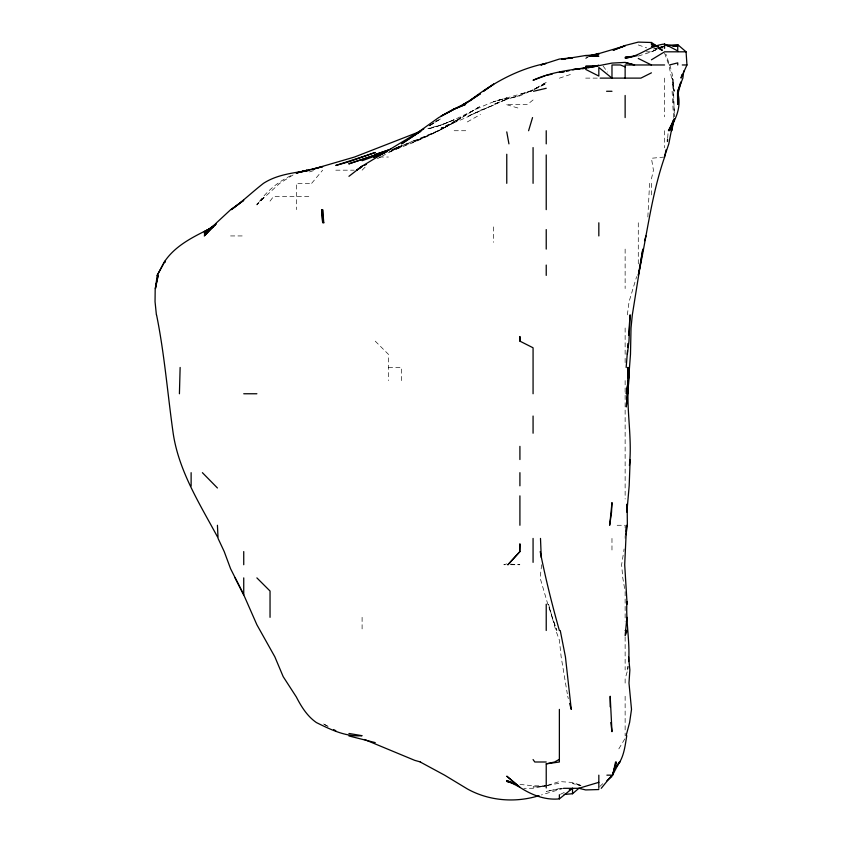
<?xml version="1.0" encoding="UTF-8"?>
<svg xmlns="http://www.w3.org/2000/svg" width="842" height="842" viewBox="0 0 842 842"><rect width="100%" height="100%" fill="white"/><g stroke="black" fill="none" stroke-linecap="round" stroke-linejoin="round"><path stroke-width="0.63" stroke-dasharray="4.21 3.16" d="M649.582 183.335L647.74 219.204M625.132 683.094L625.132 678.757L627.7 669.937L627.943 666.359M667.685 137.899L668.243 130.731M627.7 669.937L628.09 666.359M541.638 564.729L540.111 577.886L547.784 604.188L556.867 630.49L552.078 617.333L548.542 604.188L555.836 630.49L559.372 640.109L561.14 656.792L567.319 693.85M627.364 314.845L629.058 301.699L636.636 276.586M623.733 551.573L624.08 549.005M623.154 555.162L621.617 564.729L622.785 577.886L625.132 591.516L625.132 621.28M651.434 178.893L653.434 170.179L651.434 158.264L664.58 157.033M618.838 748.854L625.132 738.318M270.04 201.112L273.555 196.481L309.498 196.481M311.656 183.335L322.644 170.179M362.102 170.179L365.607 166.674M599.767 786.523L603.525 783.018M533.07 99.956L527.492 104.429L506.768 104.429M429.883 125.637L436.966 120.795M428.957 125.868L441.008 118.606L428.957 125.921L436.63 120.89M388.404 152.686L401.55 146.761L388.404 152.139L414.706 142.035L438.503 130.731L454.154 122.49L480.466 106.113L454.154 121.795L461.079 117.575L441.008 128.668L454.154 122.248L441.008 128.173L466.257 117.575L480.466 110.249L493.612 105.092L467.31 116.512L506.768 99.198L493.612 104.429L506.768 99.272L519.914 95.535L506.768 99.04L519.914 95.841L533.07 89.947L530.702 91.273L532.281 90.504M467.31 121.932L480.466 114.459M530.828 91.273L533.07 89.968M638.278 56.077L651.434 51.867L663.485 46.163M293.048 174.957L279.733 183.335L256.884 204.28L264.756 196.481L256.884 204.953C265.925 191.702 278.355 181.135 293.048 174.673M381.731 156.412L387.288 153.307M377.395 158.675L380.616 157.033M534.165 89.568L546.226 83.547L529.408 91.273L519.914 94.609L530.165 91.273L493.612 101.703L506.768 97.956C478.94 104.187 455.743 122.764 427.852 128.889L441.008 125.142L454.154 119.764L441.008 124.963L427.852 128.626M560.467 794.301L564.856 792.122M646.172 51.815L651.434 51.815L663.401 46.215M651.434 51.815L663.391 46.478M395.572 147.866L401.55 146.098L395.572 147.918C416.232 142.309 435.924 133.11 454.154 121.964L441.008 129.51L454.154 122.374L441.008 129.51L391.993 150.013L401.55 145.992L395.572 147.803M414.706 140.351L391.993 149.718M391.993 149.887L401.55 145.834M559.372 78.18L572.528 73.78M309.498 171.947L314.803 170.179M547.416 785.344L559.372 781.565L572.528 782.46L580.896 785.291M563.603 788.312L541.438 794.932M506.768 563.898L503.832 564.729L505.789 564.729M664.58 45.952L652.634 49.268L664.58 46.036M547.416 785.502L559.372 783.176M560.709 788.312L546.226 791.427L561.709 788.438M543.827 786.175L533.07 787.007L546.226 785.733L533.07 788.27L523.861 788.312M585.674 78.117L598.83 78.117M454.154 130.731L467.31 130.731M379.342 157.033L388.404 157.033M335.8 170.179L354.208 170.179M309.498 183.335L296.342 183.335L296.342 209.637M230.582 235.939L243.738 235.939M388.404 367.459L401.55 367.459L401.55 380.605M617.144 525.271L625.132 525.271L625.132 527.902M510.715 564.729L519.914 564.729L510.357 564.119M546.226 785.986L533.07 785.775L519.914 784.407M658.612 47.331L663.391 48.099M580.896 785.512L572.528 783.513L580.896 785.681M506.768 104.703L519.914 108.597M661.002 47.173L663.391 47.92M638.278 44.942L646.656 47.857M658.644 48.594L661.728 50.531M659.107 47.562L663.485 50.352M658.518 47.594L662.559 50.415L658.518 47.51M375.248 341.157L388.404 354.303L388.404 380.605M603.082 65.981L607.535 72.054M668.769 62.582L665.927 54.204M664.58 53.13L668.832 64.971L674.358 91.273L672.337 78.117L674.579 116.375M567.697 696.25L568.339 698.639M669.885 64.971L673.2 78.117L674.337 116.259M672.095 91.273L673.516 117.575M664.58 78.117L664.58 116.806M664.58 130.731L664.58 147.824M651.434 183.335L651.434 196.481M638.278 222.793L638.278 264.788M625.132 249.095L625.132 288.543M625.132 328.001L625.132 354.303M625.132 358.387L625.132 364.87M625.132 380.605L625.132 498.969M625.132 535.796L625.132 538.427M625.132 637.068L625.132 669.937M625.132 696.25L625.132 735.697M611.976 538.427L611.976 551.573M493.612 226.898L493.612 242.317M362.102 617.333L362.102 630.49M546.226 82.39L534.165 89.336L546.226 82.39M438.682 130.731L414.706 141.203L438.682 130.731M588.063 57.319L585.674 58.235L588.063 57.361M663.391 46.257L661.002 46.699L663.391 46.247M328.127 726.478L322.644 723.436L328.127 726.488M662.391 50.488L659.107 48.594L662.391 50.478"/><path stroke-width="1.26" d="M610.176 706.764L610.187 696.25L611.976 731.666L610.808 722.552M626.985 504.232L626.88 512.125L629.174 485.823L630.163 459.522M179.42 393.761L180.135 367.459M628.564 378.216L628.858 367.459L628.869 380.605L626.311 406.907L628.153 380.605L627.543 367.459L628.395 380.605L626.29 393.761L628.153 380.605L627.564 393.761L628.332 382.994M628.427 382.994C626.237 410.528 632.384 437.966 629.406 465.5M628.616 661.57C630.142 641.604 625.69 621.638 626.943 601.651M519.609 551.573L519.914 543.806L519.914 551.573L507.915 564.729L519.914 551.573M626.153 367.459L627.522 350.714M627.711 347.136L627.89 343.547M628.564 379.416L630.49 354.303L631.016 328.001L632.331 314.845L642.846 249.095L638.278 275.397C646.93 235.96 651.298 195.502 664.58 157.159M667.401 141.488L667.59 139.098M626.048 531.249L626.543 525.271L624.701 564.729L627.111 604.188M628.595 335.179L630.111 314.845L628.974 341.157L627.343 354.303M683.757 70.949L682.873 78.117L677.736 91.273L680.462 82.905M212.647 227.287C195.176 235.96 176.199 244.58 164.821 261.22L157.17 275.397L155.454 288.543L158.138 275.397L155.191 288.543L155.044 301.699L156.391 314.845M625.132 630.49L627.301 630.49L625.132 635.731L626.932 617.333M625.985 534.838L627.364 525.271L627.143 504.232M626.764 735.697C625.017 746.086 623.964 757.821 616.87 766.094M664.622 157.033L666.033 149.855M615.544 761.999L612.681 775.156L616.333 761.999L612.492 775.156L619.491 761.999L620.133 761.999M681.115 81.706L677.736 94.651L677.642 104.429L677.526 92.588M681.957 74.538L681.01 78.117L686.956 64.971L686.072 51.815L677.736 44.647L666.98 45.468M626.122 735.697L629.595 722.552L631.511 709.396L628.985 683.094L629.858 669.937L628.585 656.792M528.597 130.731L532.544 117.575M644.53 240.717L645.961 235.939M664.58 156.444L668.801 143.877L672.726 123.553L671.674 130.731L674.358 118.775L669.506 130.731L673.484 119.964M674.389 118.669L668.432 130.731C676.231 119.28 681.841 106.103 677.568 92.273M157.17 275.397L164.821 261.22L165.306 262.241M616.491 766.094L619.491 761.999M215.552 224.54L204.28 235.939L216.51 222.793L230.582 209.763L243.738 200.333L231.34 209.637C242.538 201.427 252.537 191.818 263.493 183.335C277.197 174.42 293.763 172.905 309.498 170.284L296.342 172.873L322.644 166.653L311.887 169.537M564.151 794.448L572.528 793.743L578.854 788.312M215.552 224.372L204.28 233.908L216.362 223.583L204.28 232.466L208.669 229.824M606.924 780.702L611.976 776.524M511.547 782.334L506.768 780.513L519.914 787.217L506.768 776.166L519.914 787.354C531.618 794.922 545.206 800.384 559.372 798.869L572.528 788.312L572.528 793.743M348.946 176.315L362.102 166.158L423.779 128.931M362.102 166.158L356.734 170.179L362.102 166.6M467.31 102.661C490.602 84.253 516.799 69.149 546.226 63.35L540.89 64.971L559.372 59.056L572.528 57.793L567.74 58.53M469.331 101.272L480.466 93.662L463.637 104.429L467.31 102.177L438.703 117.575L414.706 134.731L420.274 131.394L401.55 143.877L420.663 131.31M651.434 59.803L664.58 51.815L677.736 51.815M559.372 759.337L554.583 761.999L546.226 763.852L546.226 787.965M213.047 226.94L204.28 231.687L209.763 228.961M364.291 165.464L366.481 164.316M651.434 72.833L640.899 78.117L600.167 78.117M569.234 789.943L572.528 788.312M387.204 151.655L362.102 160.727M594.042 55.046L625.132 45.847L613.176 50.246L625.132 45.489L638.278 42.1L651.434 42.489L658.012 46.857M373.837 157.033L384.815 152.939M420.842 131.184L354.514 157.033L310.687 169.81M594.042 55.172L598.83 53.425L589.263 55.919M545.121 75.801L533.07 80.253C552.531 71.233 574.255 69.507 595.241 66.518M388.404 150.034L375.248 154.539L390.793 149.202M373.795 157.033L375.248 156.559M598.83 782.323L578.78 788.312L563.551 788.312M539.048 795.637C515.514 803.036 488.96 800.995 467.31 788.901L444.587 775.156L420.232 761.999M296.342 173.084L307.225 170.179L296.342 172.978M677.736 44.647L677.736 50.899L664.58 44.037C650.098 45.394 639.573 56.677 625.132 58.119L629.911 57.203M669.495 64.971L677.736 62.876L677.736 64.971M533.512 91.273L546.226 88.284M588.063 67.77L611.976 63.087L625.132 62.403L634.605 64.971L625.132 62.55M546.226 75.412L552.194 74.107M594.042 55.235L598.83 54.309L585.674 55.635L598.83 56.203L585.674 55.477L561.761 59.393M583.285 68.539L585.674 68.076L572.528 69.654L579.696 68.918M564.151 71.591L559.372 72.37L564.151 71.738M566.55 71.202L568.939 70.812M561.761 59.445L565.35 58.898M546.226 763.852L559.372 761.999L559.372 709.396M637.089 55.751L625.132 57.309L633.5 56.53M582.085 68.676L585.674 68.307M606.598 91.273L611.976 91.273M598.83 789.543L585.674 789.933L579.012 788.312M594.884 66.139L585.674 66.297L594.884 66.265M658.012 46.099L651.434 46.163L655.023 46.742M678.294 51.815L686.072 51.815M664.58 64.971L625.132 64.971L625.132 78.117M682.262 64.971L686.956 64.971M243.738 393.761L256.884 393.761M546.226 761.999L534.786 761.999L533.07 759.568M606.903 775.156L611.976 775.156L601.251 788.312M666.98 45.784L669.369 45.921M672.958 46.121L677.736 46.394L664.58 44.721M348.946 733.466L362.102 735.697C345.957 737.087 330.506 729.53 316.382 722.552C307.246 716.216 301.331 706.691 296.342 696.987L283.186 676.642L274.829 656.792L256.884 624.764L243.738 594.841L230.582 568.729L224.214 551.573L218.067 538.427L217.425 525.271M511.547 782.502L506.768 781.408L515.136 784.018M375.248 742.623L348.946 735.95M420.568 761.999L414.706 760.347L364.491 739.497M651.434 42.489L651.434 44.173L658.612 46.426M625.132 66.855L620.365 64.971L611.976 64.971L611.976 78.117L598.83 67.455L598.83 76.075L585.674 69.402M638.278 58.456L651.434 64.971M519.914 341.157L519.914 336.505L519.924 341.157L533.07 347.788L533.07 393.761M333.6 729.551L335.8 730.772M651.434 44.173L654.529 46.015M256.884 577.886L270.04 591.031L270.04 617.333M202.396 472.667L217.425 487.981M217.425 536.786C199.691 503.832 178.725 470.92 173.168 433.209C167.569 393.751 164.495 353.987 156.549 314.845M235.086 577.886L243.738 594.841L243.738 577.886M559.372 630.511L559.362 630.49C552.036 604.409 545.479 578.191 540.206 551.573M569.645 703.417L571.265 709.396L565.424 656.792L560.246 630.49M506.768 131.899L508.936 143.877M541.269 557.551L540.49 538.427M664.58 44.037L664.58 48.383M625.132 95.472L625.132 117.575M598.83 222.793L598.83 235.939M598.83 775.156L598.83 788.312M559.372 794.722L559.372 798.869M546.226 130.731L546.226 143.877M546.226 154.97L546.226 209.637M546.226 229.571L546.226 249.095M546.226 265.062L546.226 275.397M546.226 604.188L546.226 630.49M533.07 147.582L533.07 183.335M533.07 416.032L533.07 433.209M533.07 538.427L533.07 562.361M519.914 446.365L519.914 459.522M519.914 472.667L519.914 485.823M519.914 495.864L519.914 525.271M506.768 154.244L506.768 183.335M243.738 551.573L243.738 564.729M191.123 472.667L191.123 485.992M611.976 502.79L611.555 512.125L609.682 525.271L611.976 502.79M493.612 84.179L483.413 91.273L493.612 84.221M454.154 108.829L441.008 116.143L454.154 109.228L465.605 104.429L454.154 108.829M375.248 155.012L348.946 163.832L375.248 155.012M362.102 156.907L335.8 165.453L348.946 161.769L375.248 152.486L362.102 156.907M598.83 65.35L585.674 67.739L598.83 65.35M323.791 222.793L322.644 222.13L321.718 209.637L322.644 222.793L322.644 209.637L323.791 222.793"/></g></svg>
